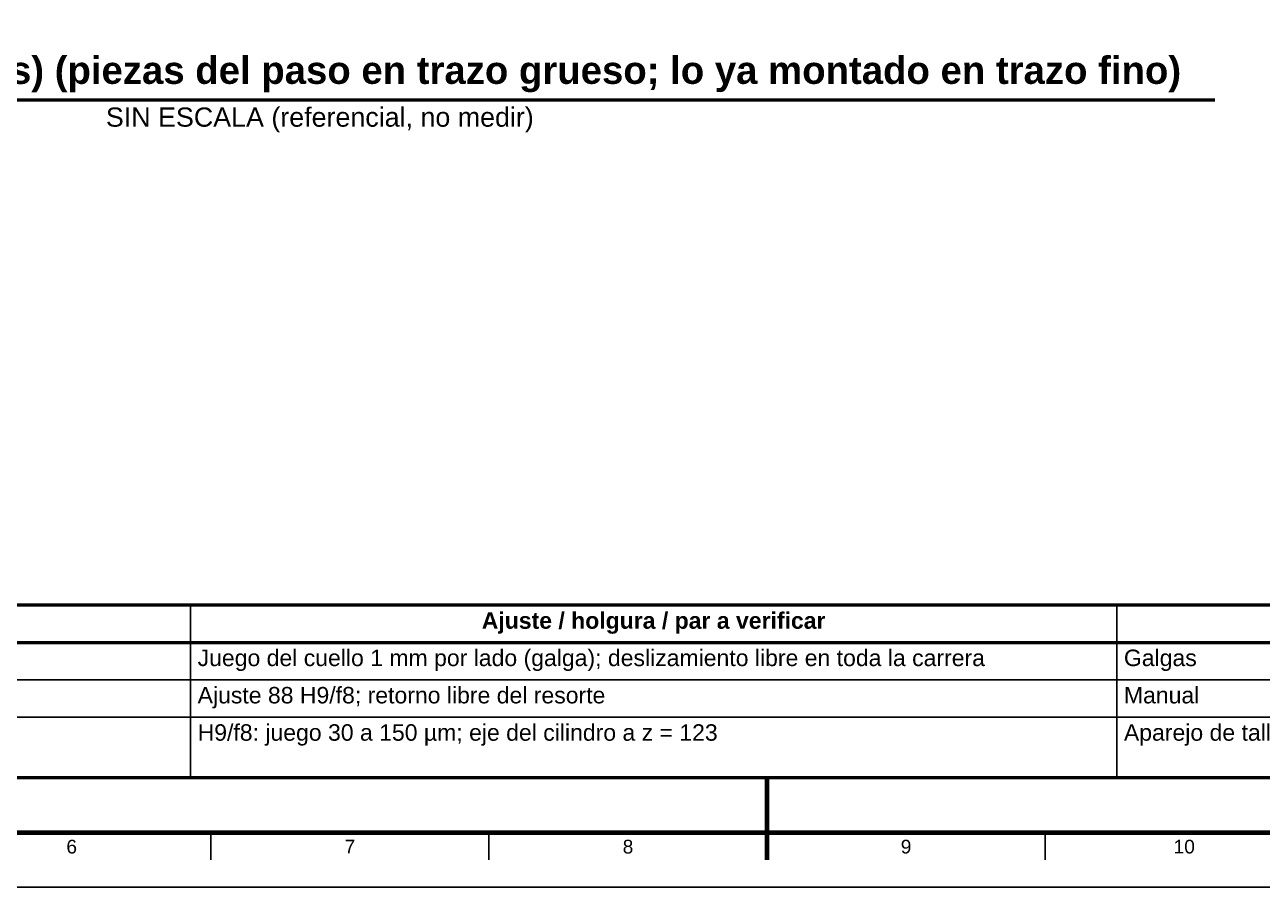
# Model space of a CAD drawing. Header units: millimetres. Extents: x 0 to 841, y 0 to 594.
# Drawn here: x 290.2 to 515.7, y 0 to 157.2 of the extents above; entities that cross this region are included whole.
import ezdxf
from ezdxf.enums import TextEntityAlignment as Align

# ---------------------------------------------------------------- set-up
doc = ezdxf.new("R2010")
doc.units = ezdxf.units.MM
for name, color, linetype, lineweight in [('FINA', 7, 'CONTINUOUS', 25), ('MARCO', 7, 'CONTINUOUS', 70), ('TXT', 7, 'CONTINUOUS', 25), ('VIS', 7, 'CONTINUOUS', 50)]:
    doc.layers.add(name, color=color, linetype=linetype, lineweight=lineweight)
doc.styles.add('STD', font='LiberationSans-Regular.ttf')
doc.styles.add('STDB', font='LiberationSans-Bold.ttf')

msp = doc.modelspace()

# ---------------------------------------------------------------- linework, layer by layer
at = {"layer": 'FINA'}
for p, q in [((320.43, 51.4), (320.43, 20)), ((489.24, 51.4), (489.24, 20)), ((25, 44.6), (646, 44.6)), ((25, 37.8), (646, 37.8)), ((25, 31), (646, 31)), ((324.12, 10), (324.12, 5)), ((374.81, 10), (374.81, 5)), ((425.5, 10), (425.5, 5)), ((476.19, 10), (476.19, 5))]:
    msp.add_line(p, q, dxfattribs=at)
msp.add_lwpolyline([(0, 0), (841, 0), (841, 594), (0, 594)], close=True, dxfattribs=at)
at = {"layer": 'MARCO'}
msp.add_line((425.5, 5), (425.5, 20), dxfattribs=at)
msp.add_lwpolyline([(20, 10), (831, 10), (831, 584), (20, 584)], close=True, dxfattribs=at)
at = {"layer": 'VIS'}
for p, q in [((180.86, 143.49), (507.13, 143.49)), ((25, 20), (646, 20))]:
    msp.add_line(p, q, dxfattribs=at)
msp.add_lwpolyline([(25, 44.6), (646, 44.6), (646, 51.4), (25, 51.4)], close=True, dxfattribs=at)

# ---------------------------------------------------------------- texts
at = {"layer": 'TXT', "style": 'STDB'}
msp.add_text('7. ACCIONAMIENTO (dos lados) (piezas del paso en trazo grueso; lo ya montado en trazo fino)', height=5, dxfattribs=at).set_placement((344, 144.89), align=Align.BOTTOM_CENTER)
at = {"layer": 'TXT', "style": 'STD'}
msp.add_text('SIN ESCALA (referencial, no medir)', height=3.5, dxfattribs=at).set_placement((344, 142.09), align=Align.TOP_CENTER)
at = {"layer": 'TXT'}
for s, height, style, p in [('Ajuste / holgura / par a verificar', 3, 'STDB', (404.83, 48.6)), ('6', 2.5, 'STD', (298.78, 7.4)), ('7', 2.5, 'STD', (349.47, 7.4)), ('8', 2.5, 'STD', (400.16, 7.4)), ('9', 2.5, 'STD', (450.84, 7.4)), ('10', 2.5, 'STD', (501.53, 7.4))]:
    msp.add_text(s, height=height, dxfattribs=dict(at, style=style)).set_placement(p, align=Align.MIDDLE_CENTER)
at = {"layer": 'TXT', "style": 'STD'}
for s, p in [('Juego del cuello 1 mm por lado (galga); deslizamiento libre en toda la carrera', (321.73, 41.8)), ('Galgas', (490.54, 41.8)), ('Ajuste 88 H9/f8; retorno libre del resorte', (321.73, 35)), ('Manual', (490.54, 35)), ('H9/f8: juego 30 a 150 µm; eje del cilindro a z = 123', (321.73, 28.2)), ('Aparejo de taller', (490.54, 28.2))]:
    msp.add_text(s, height=3, dxfattribs=at).set_placement(p, align=Align.MIDDLE_LEFT)

doc.saveas('drawing.dxf')
